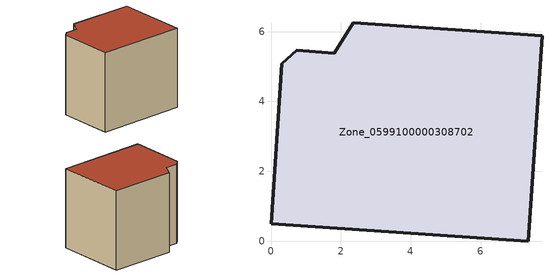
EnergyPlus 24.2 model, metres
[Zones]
Zone_0599100000308702
 floor ground (C_G): 0,0.5 0.31,5.08 0.74,5.46 1.81,5.38 2.36,6.25 7.76,5.88 7.36,0 z0
 wall outside (C_F): 0.31,5.08 0,0.5 7.36,0 7.76,5.88 2.36,6.25 1.81,5.38 0.74,5.46 0.31,5.08 z0:6.62
 roof outside (C_R): 0,0.5 7.36,0 7.76,5.88 2.36,6.25 1.81,5.38 0.74,5.46 0.31,5.08 z6.62
[BUILDING]
Pand.0599100000308702: North Axis=0; Terrain=City; Loads Convergence Tolerance Value=0.04; Temperature Convergence Tolerance Value=0.4; Solar Distribution=FullExterior; Maximum Number of Warmup Days=25; Minimum Number of Warmup Days=1
[Site:Location]
Rotterdam.The.Hague.AP_ZH_NLD Design_Conditions: Latitude=51.96; Longitude=4.45; Time Zone=1; Elevation=-4.5
[SITE:GROUNDTEMPERATURE:BUILDINGSURFACE]
18, 18, 18, 18, 18, 18, 18, 18, 18, 18, 18, 18
[MATERIAL] Thermal Absorptance=0.9; Solar Absorptance=0.7; Visible Absorptance=0.7
Name | Roughness | Thickness | Conductivity | Density | Specific Heat
G.TI.1946 | MediumSmooth | 0.15 | 1 | 540 | 1210
F.TI.1946 | Rough | 0.3 | 0.857143 | 1920 | 840
R.TI.1946 | MediumRough | 0.2 | 0.1 | 1500 | 1000
[CONSTRUCTION]
C_G: G.TI.1946
C_F: F.TI.1946
C_R: R.TI.1946
[ZONE]
Zone_0599100000308702: Type=1; Multiplier=1; Ceiling Height=Autocalculate; Volume=Autocalculate; Floor Area=autocalculate; Part of Total Floor Area=Yes
[ZONEINFILTRATION:DESIGNFLOWRATE]
Infil_Zone_0599100000308702: Zone or ZoneList or Space or SpaceList=Zone_0599100000308702; Schedule=AlwaysOn; Design Flow Rate Calculation Method=Flow/Area; Flow Rate per Floor Area=0.003; Constant Term Coefficient=1; Temperature Term Coefficient=0; Velocity Term Coefficient=0; Velocity Squared Term Coefficient=0
[HVACTEMPLATE:ZONE:IDEALLOADSAIRSYSTEM]
Zone_0599100000308702: Maximum Heating Supply Air Temperature=50; Minimum Cooling Supply Air Temperature=13; Maximum Heating Supply Air Humidity Ratio=0.0156; Minimum Cooling Supply Air Humidity Ratio=0.0077; Heating Limit=NoLimit; Cooling Limit=NoLimit; Dehumidification Control Type=ConstantSensibleHeatRatio; Cooling Sensible Heat Ratio=0.7; Dehumidification Setpoint=60; Humidification Control Type=None; Humidification Setpoint=30; Outdoor Air Method=None; Outdoor Air Flow Rate per Person=0.00944; Outdoor Air Flow Rate per Zone Floor Area=0; Outdoor Air Flow Rate per Zone=0; Demand Controlled Ventilation Type=None; Outdoor Air Economizer Type=NoEconomizer; Heat Recovery Type=None; Sensible Heat Recovery Effectiveness=0.7; Latent Heat Recovery Effectiveness=0.65
[ZONECONTROL:THERMOSTAT]
ThermostatControl_Zone_0599100000308702: Zone or ZoneList=Zone_0599100000308702; Control Type Schedule=DualSetpointControlType; Control 1=Thermostat_Zone_0599100000308702; Temperature Difference Between Cutout And Setpoint=0
[THERMOSTATSETPOINT:DUALSETPOINT]
Thermostat_Zone_0599100000308702: Heating Setpoint Temperature Schedule=HeatingSetpoint_Zone_0599100000308702; Cooling Setpoint Temperature Schedule=CoolingSetpoint_Zone_0599100000308702
[SCHEDULE:COMPACT]
HeatingSetpoint_Zone_0599100000308702: Through: 12/31, For: AllDays, Until: 24:00, 21
CoolingSetpoint_Zone_0599100000308702: Through: 12/31, For: AllDays, Until: 24:00, 24
DualSetpointControlType: Through: 12/31, For: AllDays, Until: 24:00, 4
AlwaysOn: Through: 12/31, For: AllDays, Until: 24:00, 1
